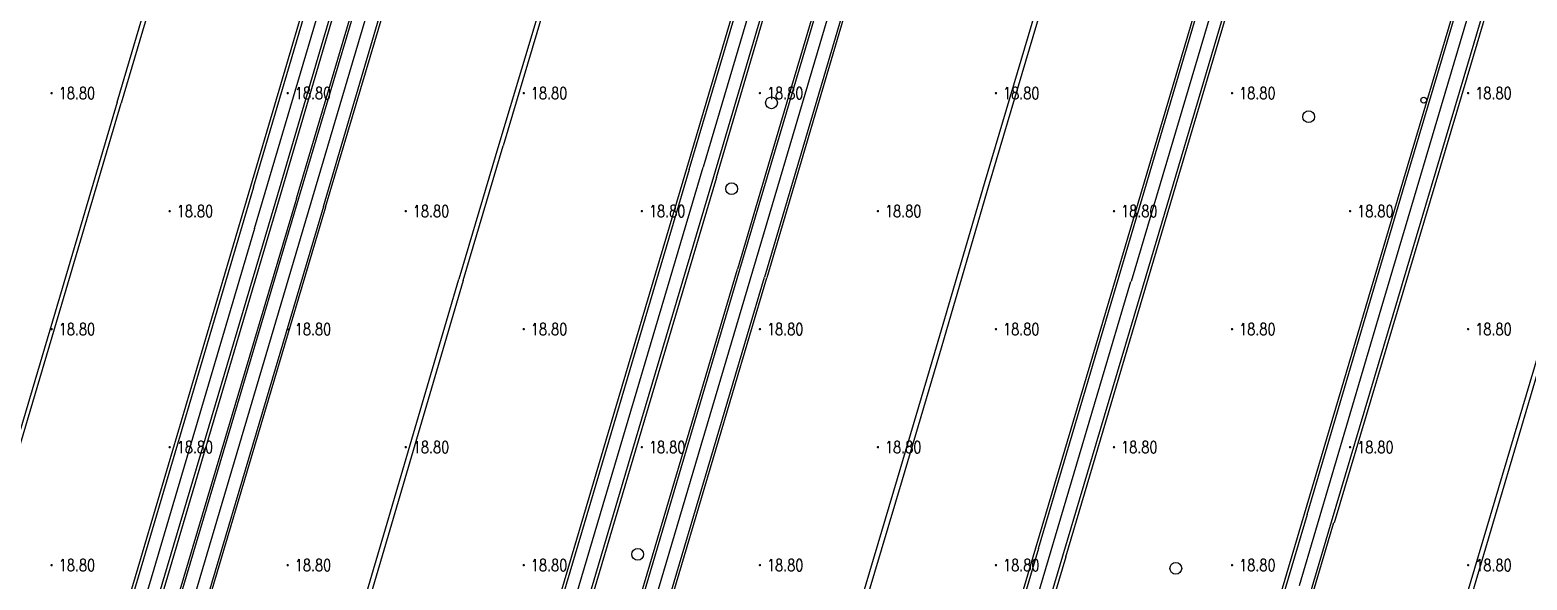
# Model space of a CAD drawing. Extents: x 404846 to 408477, y 3390929 to 3392894.
# Drawn here: x 406419.5 to 406546.3, y 3391743.1 to 3391789.7 of the extents above; entities that cross this region are included whole.
import ezdxf
from ezdxf.enums import TextEntityAlignment as Align

# ---------------------------------------------------------------- set-up
doc = ezdxf.new("R2010")
doc.units = 0
doc.header["$LTSCALE"] = 0.5
doc.layers.get('0').update_dxf_attribs({"linetype": 'CONTINUOUS'})
for name, color, linetype in [('3221', 6, 'CONTINUOUS'), ('GCD', 1, 'CONTINUOUS'), ('GXYZ', 2, 'CONTINUOUS'), ('SXSS', 5, 'CONTINUOUS'), ('ZBTZ', 3, 'CONTINUOUS')]:
    doc.layers.add(name, color=color, linetype=linetype)
doc.styles.add('HZ', font='rs.shx', dxfattribs={"width": 0.8, "bigfont": 'hztxt.shx'})
doc.linetypes.add('1161', pattern='A,0,[149,AAA.SHX,S=0.15,R=0,X=0,Y=0],-1.6', length=1.6)

# ---------------------------------------------------------------- blocks, each defined once
blk = doc.blocks.new('GC200')
at = {"linetype": 'Continuous', "const_width": 0.2, "flags": 128}
blk.add_lwpolyline([(-0.1, 0, 1), (0.1, 0, 1)], format="xyb", close=True, dxfattribs=at)
blk = doc.blocks.new('gc170')
at = {"linetype": 'Continuous'}
blk.add_circle((0, 0), 0.5, dxfattribs=at)
blk = doc.blocks.new('gc188')
blk.add_circle((0, 0), 1)

msp = doc.modelspace()

# ---------------------------------------------------------------- linework, layer by layer
at = {"layer": '3221', "color": 6}
for points in [[(406573.872, 3391900.521, 18.743), (406568.74, 3391883.318, 18.914), (406557.936, 3391846.881, 19.277), (406539.069, 3391783.307, 18.828), (406533.969, 3391766.086, 18.896)], [(406438.548, 3391772.909, 18.888), (406454.216, 3391825.867, 18.71), (406467.948, 3391872.153, 18.794)], [(406469.628, 3391863.884, 18.933), (406463.155, 3391842.038, 18.692), (406446.818, 3391786.924, 18.614)], [(406499.355, 3391855.091, 18.933), (406492.878, 3391833.23, 18.692), (406476.54, 3391778.114, 18.614)], [(406503.222, 3391845.277, 18.984), (406483.074, 3391777.213, 18.752)], [(406532.963, 3391836.369, 18.608), (406512.799, 3391768.414, 18.752)], [(406446.818, 3391786.924, 18.614), (406427.87, 3391722.881, 18.831), (406416.452, 3391684.342, 18.783), (406404.433, 3391643.693, 18.757), (406434.161, 3391634.903, 18.757), (406446.177, 3391675.544, 18.783), (406457.592, 3391714.07, 18.831), (406476.54, 3391778.114, 18.614)], [(406438.548, 3391772.909, 18.888), (406429.783, 3391743.285, 18.809), (406420.426, 3391711.809, 18.84), (406408.864, 3391672.788, 18.814), (406400.589, 3391644.849, 18.755), (406370.865, 3391653.652, 18.755), (406379.14, 3391681.593, 18.814), (406390.707, 3391720.63, 18.84), (406400.063, 3391752.1, 18.809), (406408.822, 3391781.704, 18.888)], [(406483.074, 3391777.213, 18.752), (406469.934, 3391732.884, 18.693), (406455.195, 3391683.11, 19.001), (406444.433, 3391646.837, 18.82), (406440.415, 3391633.149, 18.856), (406470.16, 3391624.418, 18.856), (406474.165, 3391638.062, 18.82), (406484.917, 3391674.3, 19.001), (406499.657, 3391724.078, 18.693), (406512.796, 3391768.403, 18.752)], [(406533.969, 3391766.086, 18.896), (406527.051, 3391742.624, 18.89)]]:
    msp.add_polyline3d(points, dxfattribs=at)
at = {"layer": 'SXSS', "linetype": 'Continuous', "flags": 128}
for points, elevation in [([(406504.164, 3391931.558), (406498.657, 3391913.024), (406487.305, 3391874.573), (406479.866, 3391849.507), (406471.989, 3391822.915), (406462.111, 3391789.59), (406459.253, 3391780.027)], 18.599), ([(406504.514, 3391931.453), (406499.008, 3391912.92), (406487.656, 3391874.469), (406480.217, 3391849.403), (406472.339, 3391822.811), (406462.461, 3391789.486), (406459.603, 3391779.923)], 18.599), ([(406426.912, 3391783.627), (406453.003, 3391871.834)], 18.777), ([(406453.361, 3391871.729), (406427.252, 3391783.527)], 18.777), ([(406500.381, 3391776.725), (406508.675, 3391804.693), (406512.415, 3391817.214), (406512.797, 3391817.1), (406509.058, 3391804.579), (406500.764, 3391776.612)], 18.608), ([(406537.244, 3391728.36), (406547.317, 3391762.246), (406563.141, 3391815.572), (406563.49, 3391815.468), (406547.666, 3391762.142), (406537.635, 3391728.244)], 19.115), ([(406426.912, 3391783.627), (406422.248, 3391767.831), (406406.009, 3391713.051), (406398.742, 3391688.53), (406399.082, 3391688.43), (406406.349, 3391712.951), (406422.587, 3391767.731), (406427.252, 3391783.527)], 18.893), ([(406459.253, 3391780.027), (406455.853, 3391768.603)], 18.637), ([(406456.21, 3391768.498), (406459.603, 3391779.923)], 18.637), ([(406496.184, 3391762.412), (406500.381, 3391776.725)], 18.713), ([(406500.764, 3391776.612), (406496.566, 3391762.299)], 18.713), ([(406456.21, 3391768.498), (406449.997, 3391747.361), (406442.124, 3391720.643), (406436.645, 3391702.231), (406429.837, 3391679.309), (406429.48, 3391679.415), (406436.288, 3391702.337), (406441.767, 3391720.748), (406449.64, 3391747.466), (406455.853, 3391768.603)], 18.836), ([(406496.566, 3391762.299), (406493.404, 3391751.611), (406485.745, 3391725.876), (406475.282, 3391690.496), (406468.809, 3391668.59), (406463.205, 3391649.774), (406462.824, 3391649.888), (406468.428, 3391668.703), (406474.9, 3391690.609), (406485.364, 3391725.989), (406493.023, 3391751.725), (406496.184, 3391762.412)], 18.6)]:
    msp.add_lwpolyline(points, dxfattribs=dict(at, elevation=elevation))
at = {"layer": 'ZBTZ', "linetype": '1161', "flags": 128}
for points, elevation in [([(406438.224, 3391776.481), (406445.724, 3391801.89), (406455.161, 3391833.716), (406466.941, 3391873.266)], 18.747), ([(406442.096, 3391775.461), (406457.005, 3391825.756), (406468.751, 3391865.299), (406471.331, 3391874.26)], 18.734), ([(406442.278, 3391775.407), (406457.236, 3391825.687), (406468.982, 3391865.232), (406471.544, 3391874.197)], 18.734), ([(406444.39, 3391774.78), (406452.985, 3391803.943), (406464.645, 3391843.224), (406473.62, 3391873.576)], 18.737), ([(406444.569, 3391774.726), (406453.222, 3391803.873), (406464.882, 3391843.154), (406473.838, 3391873.511)], 18.737), ([(406438.448, 3391776.415), (406445.962, 3391801.819), (406455.398, 3391833.645), (406467.142, 3391873.207)], 18.747), ([(406440.532, 3391775.799), (406444.375, 3391788.879), (406450.98, 3391811.129), (406457.274, 3391832.391), (406463.343, 3391852.868), (406469.176, 3391872.604)], 18.768), ([(406440.761, 3391775.732), (406444.595, 3391788.814), (406451.2, 3391811.064), (406457.494, 3391832.326), (406463.563, 3391852.803), (406469.415, 3391872.533)], 18.768), ([(406475.162, 3391777.981), (406488.565, 3391823.26), (406497.642, 3391853.886)], 18.803), ([(406475.379, 3391777.917), (406488.806, 3391823.188), (406497.884, 3391853.814)], 18.803), ([(406477.453, 3391777.303), (406488.334, 3391814.179), (406495.922, 3391839.674), (406499.939, 3391853.201)], 18.743), ([(406477.675, 3391777.237), (406488.536, 3391814.119), (406496.125, 3391839.614), (406500.148, 3391853.14)], 18.743), ([(406503.609, 3391850.995), (406493.333, 3391816.277), (406483.11, 3391781.811), (406479.449, 3391769.472)], 18.793), ([(406503.809, 3391850.936), (406493.519, 3391816.222), (406483.297, 3391781.756), (406479.64, 3391769.416)], 18.793), ([(406505.922, 3391850.318), (406496.732, 3391819.542), (406481.737, 3391768.795)], 18.784), ([(406506.113, 3391850.262), (406496.923, 3391819.485), (406481.946, 3391768.733)], 18.784), ([(406529.788, 3391748.055), (406541.022, 3391785.787), (406552.548, 3391824.628), (406559.946, 3391849.849)], 18.922), ([(406530.033, 3391747.982), (406541.267, 3391785.715), (406552.793, 3391824.556), (406560.174, 3391849.781)], 18.922), ([(406504.737, 3391745.846), (406516.626, 3391785.903), (406527.87, 3391823.836), (406531.933, 3391837.618)], 18.776), ([(406504.962, 3391745.78), (406516.821, 3391785.846), (406528.065, 3391823.778), (406532.165, 3391837.549)], 18.776), ([(406507.034, 3391745.166), (406515.171, 3391772.6), (406534.233, 3391836.937)], 18.881), ([(406507.263, 3391745.098), (406515.411, 3391772.529), (406534.483, 3391836.863)], 18.881), ([(406527.502, 3391748.732), (406535.82, 3391776.846), (406548.39, 3391819.078), (406551.104, 3391828.228)], 19.009), ([(406527.709, 3391748.67), (406536.018, 3391776.787), (406548.589, 3391819.019), (406551.303, 3391828.169)], 19.009), ([(406432.929, 3391635.525), (406442.097, 3391666.488), (406456.663, 3391715.577), (406468.545, 3391755.644), (406475.162, 3391777.981)], 18.788), ([(406475.379, 3391777.917), (406468.762, 3391755.58), (406456.879, 3391715.513), (406442.314, 3391666.424), (406433.146, 3391635.461), (406435.22, 3391634.847), (406444.387, 3391665.81), (406458.953, 3391714.898), (406470.835, 3391754.965), (406477.453, 3391777.303)], 18.788), ([(406477.675, 3391777.237), (406471.058, 3391754.899), (406459.175, 3391714.832), (406444.61, 3391665.744), (406435.442, 3391634.781), (406434.803, 3391632.717), (406438.582, 3391631.559), (406439.219, 3391633.772), (406448.982, 3391666.705), (406456.787, 3391692.996), (406467.935, 3391730.607), (406479.449, 3391769.472)], 18.779), ([(406399.469, 3391645.577), (406408.288, 3391675.333), (406418.692, 3391710.482), (406428.696, 3391744.194), (406438.224, 3391776.481)], 18.862), ([(406438.448, 3391776.415), (406428.92, 3391744.128), (406418.916, 3391710.416), (406408.512, 3391675.267), (406399.693, 3391645.51), (406401.737, 3391644.905), (406410.555, 3391674.661), (406420.96, 3391709.81), (406430.963, 3391743.523), (406440.532, 3391775.799)], 18.863), ([(406442.096, 3391775.461), (406431.75, 3391740.652), (406417.812, 3391693.536), (406403.29, 3391644.437), (406402.649, 3391642.223), (406401.314, 3391642.674), (406401.965, 3391644.837), (406410.783, 3391674.594), (406421.188, 3391709.743), (406431.192, 3391743.455), (406440.761, 3391775.732)], 18.857), ([(406444.39, 3391774.78), (406434.045, 3391739.971), (406420.107, 3391692.857), (406405.585, 3391643.758), (406403.473, 3391644.383), (406417.994, 3391693.482), (406431.933, 3391740.597), (406442.278, 3391775.407)], 18.854), ([(406444.569, 3391774.726), (406434.224, 3391739.918), (406420.286, 3391692.804), (406405.764, 3391643.705)], 18.854), ([(406479.64, 3391769.416), (406468.125, 3391730.551), (406456.977, 3391692.939), (406449.173, 3391666.648), (406439.41, 3391633.715), (406441.507, 3391633.094), (406451.269, 3391666.026), (406459.074, 3391692.317), (406470.222, 3391729.929), (406481.737, 3391768.795)], 18.803), ([(406474.18, 3391642.736), (406446.98, 3391650.792), (406451.478, 3391665.964), (406459.283, 3391692.255), (406470.431, 3391729.867), (406481.946, 3391768.733)], 18.835), ([(406507.263, 3391745.098), (406497.151, 3391710.962), (406482.162, 3391660.402), (406471.432, 3391624.186), (406469.816, 3391618.693), (406487.397, 3391613.423), (406489.055, 3391618.972), (406498.075, 3391649.489), (406517.718, 3391715.714), (406527.502, 3391748.732)], 18.97), ([(406527.709, 3391748.67), (406517.925, 3391715.652), (406498.282, 3391649.428), (406489.262, 3391618.911), (406491.341, 3391618.296), (406500.361, 3391648.812), (406520.004, 3391715.036), (406529.788, 3391748.055)], 19.007), ([(406491.54, 3391618.237), (406500.56, 3391648.753), (406520.203, 3391714.977), (406529.987, 3391747.996)], 19.007), ([(406504.962, 3391745.78), (406494.85, 3391711.644), (406479.86, 3391661.084), (406469.131, 3391624.868), (406471.202, 3391624.254), (406481.932, 3391660.47), (406496.921, 3391711.03), (406507.034, 3391745.166)], 18.965), ([(406474.18, 3391642.736), (406479.636, 3391661.151), (406494.625, 3391711.71), (406504.737, 3391745.846)], 18.987)]:
    msp.add_lwpolyline(points, dxfattribs=dict(at, elevation=elevation))

# ---------------------------------------------------------------- block references
at = {"layer": 'GCD', "linetype": 'Continuous'}
ref = msp.add_blockref('GC200', (406421.358, 3391784.379, 18.8), dxfattribs=dict(at, xscale=0.5, yscale=0.5, zscale=0.5))
ref.add_attrib('height', '18.80', dxfattribs={"linetype": 'Continuous', "height": 1, "style": 'HZ', "width": 0.8}).set_placement((406421.958, 3391784.379, 18.8), align=Align.MIDDLE_LEFT)
ref = msp.add_blockref('GC200', (406441.358, 3391784.379, 18.8), dxfattribs=dict(at, xscale=0.5, yscale=0.5, zscale=0.5))
ref.add_attrib('height', '18.80', dxfattribs={"linetype": 'Continuous', "height": 1, "style": 'HZ', "width": 0.8}).set_placement((406441.958, 3391784.379, 18.8), align=Align.MIDDLE_LEFT)
ref = msp.add_blockref('GC200', (406461.358, 3391784.379, 18.8), dxfattribs=dict(at, xscale=0.5, yscale=0.5, zscale=0.5))
ref.add_attrib('height', '18.80', dxfattribs={"linetype": 'Continuous', "height": 1, "style": 'HZ', "width": 0.8}).set_placement((406461.958, 3391784.379, 18.8), align=Align.MIDDLE_LEFT)
ref = msp.add_blockref('GC200', (406481.358, 3391784.379, 18.8), dxfattribs=dict(at, xscale=0.5, yscale=0.5, zscale=0.5))
ref.add_attrib('height', '18.80', dxfattribs={"linetype": 'Continuous', "height": 1, "style": 'HZ', "width": 0.8}).set_placement((406481.958, 3391784.379, 18.8), align=Align.MIDDLE_LEFT)
ref = msp.add_blockref('GC200', (406501.358, 3391784.379, 18.8), dxfattribs=dict(at, xscale=0.5, yscale=0.5, zscale=0.5))
ref.add_attrib('height', '18.80', dxfattribs={"linetype": 'Continuous', "height": 1, "style": 'HZ', "width": 0.8}).set_placement((406501.958, 3391784.379, 18.8), align=Align.MIDDLE_LEFT)
ref = msp.add_blockref('GC200', (406521.358, 3391784.379, 18.8), dxfattribs=dict(at, xscale=0.5, yscale=0.5, zscale=0.5))
ref.add_attrib('height', '18.80', dxfattribs={"linetype": 'Continuous', "height": 1, "style": 'HZ', "width": 0.8}).set_placement((406521.958, 3391784.379, 18.8), align=Align.MIDDLE_LEFT)
ref = msp.add_blockref('GC200', (406541.358, 3391784.379, 18.8), dxfattribs=dict(at, xscale=0.5, yscale=0.5, zscale=0.5))
ref.add_attrib('height', '18.80', dxfattribs={"linetype": 'Continuous', "height": 1, "style": 'HZ', "width": 0.8}).set_placement((406541.958, 3391784.379, 18.8), align=Align.MIDDLE_LEFT)
ref = msp.add_blockref('GC200', (406431.358, 3391774.379, 18.8), dxfattribs=dict(at, xscale=0.5, yscale=0.5, zscale=0.5))
ref.add_attrib('height', '18.80', dxfattribs={"linetype": 'Continuous', "height": 1, "style": 'HZ', "width": 0.8}).set_placement((406431.958, 3391774.379, 18.8), align=Align.MIDDLE_LEFT)
ref = msp.add_blockref('GC200', (406451.358, 3391774.379, 18.8), dxfattribs=dict(at, xscale=0.5, yscale=0.5, zscale=0.5))
ref.add_attrib('height', '18.80', dxfattribs={"linetype": 'Continuous', "height": 1, "style": 'HZ', "width": 0.8}).set_placement((406451.958, 3391774.379, 18.8), align=Align.MIDDLE_LEFT)
ref = msp.add_blockref('GC200', (406471.358, 3391774.379, 18.8), dxfattribs=dict(at, xscale=0.5, yscale=0.5, zscale=0.5))
ref.add_attrib('height', '18.80', dxfattribs={"linetype": 'Continuous', "height": 1, "style": 'HZ', "width": 0.8}).set_placement((406471.958, 3391774.379, 18.8), align=Align.MIDDLE_LEFT)
ref = msp.add_blockref('GC200', (406491.358, 3391774.379, 18.8), dxfattribs=dict(at, xscale=0.5, yscale=0.5, zscale=0.5))
ref.add_attrib('height', '18.80', dxfattribs={"linetype": 'Continuous', "height": 1, "style": 'HZ', "width": 0.8}).set_placement((406491.958, 3391774.379, 18.8), align=Align.MIDDLE_LEFT)
ref = msp.add_blockref('GC200', (406511.358, 3391774.379, 18.8), dxfattribs=dict(at, xscale=0.5, yscale=0.5, zscale=0.5))
ref.add_attrib('height', '18.80', dxfattribs={"linetype": 'Continuous', "height": 1, "style": 'HZ', "width": 0.8}).set_placement((406511.958, 3391774.379, 18.8), align=Align.MIDDLE_LEFT)
ref = msp.add_blockref('GC200', (406531.358, 3391774.379, 18.8), dxfattribs=dict(at, xscale=0.5, yscale=0.5, zscale=0.5))
ref.add_attrib('height', '18.80', dxfattribs={"linetype": 'Continuous', "height": 1, "style": 'HZ', "width": 0.8}).set_placement((406531.958, 3391774.379, 18.8), align=Align.MIDDLE_LEFT)
ref = msp.add_blockref('GC200', (406421.358, 3391764.379, 18.8), dxfattribs=dict(at, xscale=0.5, yscale=0.5, zscale=0.5))
ref.add_attrib('height', '18.80', dxfattribs={"linetype": 'Continuous', "height": 1, "style": 'HZ', "width": 0.8}).set_placement((406421.958, 3391764.379, 18.8), align=Align.MIDDLE_LEFT)
ref = msp.add_blockref('GC200', (406441.358, 3391764.379, 18.8), dxfattribs=dict(at, xscale=0.5, yscale=0.5, zscale=0.5))
ref.add_attrib('height', '18.80', dxfattribs={"linetype": 'Continuous', "height": 1, "style": 'HZ', "width": 0.8}).set_placement((406441.958, 3391764.379, 18.8), align=Align.MIDDLE_LEFT)
ref = msp.add_blockref('GC200', (406461.358, 3391764.379, 18.8), dxfattribs=dict(at, xscale=0.5, yscale=0.5, zscale=0.5))
ref.add_attrib('height', '18.80', dxfattribs={"linetype": 'Continuous', "height": 1, "style": 'HZ', "width": 0.8}).set_placement((406461.958, 3391764.379, 18.8), align=Align.MIDDLE_LEFT)
ref = msp.add_blockref('GC200', (406481.358, 3391764.379, 18.8), dxfattribs=dict(at, xscale=0.5, yscale=0.5, zscale=0.5))
ref.add_attrib('height', '18.80', dxfattribs={"linetype": 'Continuous', "height": 1, "style": 'HZ', "width": 0.8}).set_placement((406481.958, 3391764.379, 18.8), align=Align.MIDDLE_LEFT)
ref = msp.add_blockref('GC200', (406501.358, 3391764.379, 18.8), dxfattribs=dict(at, xscale=0.5, yscale=0.5, zscale=0.5))
ref.add_attrib('height', '18.80', dxfattribs={"linetype": 'Continuous', "height": 1, "style": 'HZ', "width": 0.8}).set_placement((406501.958, 3391764.379, 18.8), align=Align.MIDDLE_LEFT)
ref = msp.add_blockref('GC200', (406521.358, 3391764.379, 18.8), dxfattribs=dict(at, xscale=0.5, yscale=0.5, zscale=0.5))
ref.add_attrib('height', '18.80', dxfattribs={"linetype": 'Continuous', "height": 1, "style": 'HZ', "width": 0.8}).set_placement((406521.958, 3391764.379, 18.8), align=Align.MIDDLE_LEFT)
ref = msp.add_blockref('GC200', (406541.358, 3391764.379, 18.8), dxfattribs=dict(at, xscale=0.5, yscale=0.5, zscale=0.5))
ref.add_attrib('height', '18.80', dxfattribs={"linetype": 'Continuous', "height": 1, "style": 'HZ', "width": 0.8}).set_placement((406541.958, 3391764.379, 18.8), align=Align.MIDDLE_LEFT)
ref = msp.add_blockref('GC200', (406431.358, 3391754.379, 18.8), dxfattribs=dict(at, xscale=0.5, yscale=0.5, zscale=0.5))
ref.add_attrib('height', '18.80', dxfattribs={"linetype": 'Continuous', "height": 1, "style": 'HZ', "width": 0.8}).set_placement((406431.958, 3391754.379, 18.8), align=Align.MIDDLE_LEFT)
ref = msp.add_blockref('GC200', (406451.358, 3391754.379, 18.8), dxfattribs=dict(at, xscale=0.5, yscale=0.5, zscale=0.5))
ref.add_attrib('height', '18.80', dxfattribs={"linetype": 'Continuous', "height": 1, "style": 'HZ', "width": 0.8}).set_placement((406451.958, 3391754.379, 18.8), align=Align.MIDDLE_LEFT)
ref = msp.add_blockref('GC200', (406471.358, 3391754.379, 18.8), dxfattribs=dict(at, xscale=0.5, yscale=0.5, zscale=0.5))
ref.add_attrib('height', '18.80', dxfattribs={"linetype": 'Continuous', "height": 1, "style": 'HZ', "width": 0.8}).set_placement((406471.958, 3391754.379, 18.8), align=Align.MIDDLE_LEFT)
ref = msp.add_blockref('GC200', (406491.358, 3391754.379, 18.8), dxfattribs=dict(at, xscale=0.5, yscale=0.5, zscale=0.5))
ref.add_attrib('height', '18.80', dxfattribs={"linetype": 'Continuous', "height": 1, "style": 'HZ', "width": 0.8}).set_placement((406491.958, 3391754.379, 18.8), align=Align.MIDDLE_LEFT)
ref = msp.add_blockref('GC200', (406511.358, 3391754.379, 18.8), dxfattribs=dict(at, xscale=0.5, yscale=0.5, zscale=0.5))
ref.add_attrib('height', '18.80', dxfattribs={"linetype": 'Continuous', "height": 1, "style": 'HZ', "width": 0.8}).set_placement((406511.958, 3391754.379, 18.8), align=Align.MIDDLE_LEFT)
ref = msp.add_blockref('GC200', (406531.358, 3391754.379, 18.8), dxfattribs=dict(at, xscale=0.5, yscale=0.5, zscale=0.5))
ref.add_attrib('height', '18.80', dxfattribs={"linetype": 'Continuous', "height": 1, "style": 'HZ', "width": 0.8}).set_placement((406531.958, 3391754.379, 18.8), align=Align.MIDDLE_LEFT)
ref = msp.add_blockref('GC200', (406421.358, 3391744.379, 18.8), dxfattribs=dict(at, xscale=0.5, yscale=0.5, zscale=0.5))
ref.add_attrib('height', '18.80', dxfattribs={"linetype": 'Continuous', "height": 1, "style": 'HZ', "width": 0.8}).set_placement((406421.958, 3391744.379, 18.8), align=Align.MIDDLE_LEFT)
ref = msp.add_blockref('GC200', (406441.358, 3391744.379, 18.8), dxfattribs=dict(at, xscale=0.5, yscale=0.5, zscale=0.5))
ref.add_attrib('height', '18.80', dxfattribs={"linetype": 'Continuous', "height": 1, "style": 'HZ', "width": 0.8}).set_placement((406441.958, 3391744.379, 18.8), align=Align.MIDDLE_LEFT)
ref = msp.add_blockref('GC200', (406461.358, 3391744.379, 18.8), dxfattribs=dict(at, xscale=0.5, yscale=0.5, zscale=0.5))
ref.add_attrib('height', '18.80', dxfattribs={"linetype": 'Continuous', "height": 1, "style": 'HZ', "width": 0.8}).set_placement((406461.958, 3391744.379, 18.8), align=Align.MIDDLE_LEFT)
ref = msp.add_blockref('GC200', (406481.358, 3391744.379, 18.8), dxfattribs=dict(at, xscale=0.5, yscale=0.5, zscale=0.5))
ref.add_attrib('height', '18.80', dxfattribs={"linetype": 'Continuous', "height": 1, "style": 'HZ', "width": 0.8}).set_placement((406481.958, 3391744.379, 18.8), align=Align.MIDDLE_LEFT)
ref = msp.add_blockref('GC200', (406501.358, 3391744.379, 18.8), dxfattribs=dict(at, xscale=0.5, yscale=0.5, zscale=0.5))
ref.add_attrib('height', '18.80', dxfattribs={"linetype": 'Continuous', "height": 1, "style": 'HZ', "width": 0.8}).set_placement((406501.958, 3391744.379, 18.8), align=Align.MIDDLE_LEFT)
ref = msp.add_blockref('GC200', (406521.358, 3391744.379, 18.8), dxfattribs=dict(at, xscale=0.5, yscale=0.5, zscale=0.5))
ref.add_attrib('height', '18.80', dxfattribs={"linetype": 'Continuous', "height": 1, "style": 'HZ', "width": 0.8}).set_placement((406521.958, 3391744.379, 18.8), align=Align.MIDDLE_LEFT)
ref = msp.add_blockref('GC200', (406541.358, 3391744.379, 18.8), dxfattribs=dict(at, xscale=0.5, yscale=0.5, zscale=0.5))
ref.add_attrib('height', '18.80', dxfattribs={"linetype": 'Continuous', "height": 1, "style": 'HZ', "width": 0.8}).set_placement((406541.958, 3391744.379, 18.8), align=Align.MIDDLE_LEFT)
at = {"layer": 'GXYZ', "linetype": 'Continuous', "xscale": 0.5, "yscale": 0.5}
for name, p in [('gc188', (406482.339, 3391783.56, 18.521)), ('gc170', (406537.595, 3391783.781, 18.927)), ('gc188', (406527.851, 3391782.38, 18.694)), ('gc188', (406478.963, 3391776.277, 18.608)), ('gc188', (406471.012, 3391745.297, 18.65)), ('gc188', (406516.592, 3391744.108, 18.991))]:
    msp.add_blockref(name, p, dxfattribs=at)

doc.saveas('drawing.dxf')
